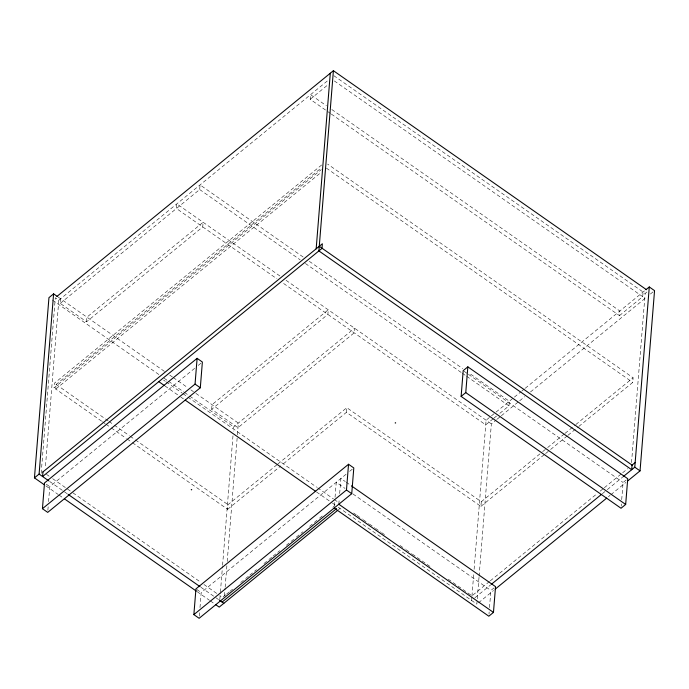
<?xml version="1.0" encoding="UTF-8"?>
<svg xmlns="http://www.w3.org/2000/svg" width="689" height="689" viewBox="0 0 689 689"><rect width="100%" height="100%" fill="white"/><g stroke="black" fill="none" stroke-linecap="round" stroke-linejoin="round"><path stroke-width="0.52" stroke-dasharray="3.44 2.58" d="M41.168 473.377L55.301 297.777L58.806 300.232L45.285 468.331M86.556 321.797L86.926 317.164L203.117 222.28L202.747 226.914L86.556 321.797L60.244 303.393L60.615 298.759M101.602 421.143L55.757 389.078L56.136 384.445L320.91 168.237M47.877 510.239L48.221 505.941M48.566 501.652L49.772 486.632L194.909 368.115M60.244 303.393L199.681 189.535L200.051 184.902L303.143 257.014M211.669 409.318L212.04 404.676L328.24 309.8L327.869 314.434L211.669 409.318L237.981 427.714L354.172 332.839L354.551 328.205L233.709 426.879L233.356 431.168M199.302 616.155L199.646 611.866M199.991 607.577L201.197 592.557L346.343 474.041M219.808 599.594L220.325 593.16M220.411 592.084L222.487 566.341M222.573 565.264L233.011 435.457M132.452 442.726L227.654 509.317L228.025 504.684L277.03 464.662M224.459 595.804L225.062 588.294M225.148 587.217L226.87 565.764M227.215 561.475L237.317 435.956M237.404 434.88L238.351 423.08L194.367 392.317M330.462 113.47L310.188 99.294L310.567 94.66L326.422 105.753M334.346 505.881L334.69 501.592M335.035 497.303L336.249 482.283L345.034 488.432M338.824 504.236L339.255 498.87M339.686 493.505L340.891 478.485L345.284 481.559M346.429 412.323L346.8 407.69L481.275 501.756L480.905 506.389L346.429 412.323L281.637 465.23M471.853 597.234L471.595 600.446L474.101 598.405M471.939 596.157L473.756 573.627M474.101 569.338L486.098 420.221L495.253 412.737M479.019 577.313L476.857 604.132L338.29 507.207M479.105 576.237L491.36 423.899L496.356 419.816M488.992 614.054L489.164 611.91M489.509 607.62L490.887 590.456L493.987 587.924M499.835 413.331L508.964 405.881L509.335 401.239L468.804 372.887M331.34 114.081L619.48 315.631L619.85 310.997L331.71 109.448M621.194 506.105L621.366 503.96M621.711 499.663L623.097 482.498L626.189 479.975M578.803 426.448L632.735 382.412L633.105 377.779L327.619 164.094M619.48 315.631L642.716 296.658L643.087 292.024M631.529 462.629L645.137 293.454L647.462 291.559M58.806 300.232L327.998 80.424M310.188 99.294L328.455 84.385M321.66 164.972L54.379 383.222L54.009 387.855L321.281 169.606M55.757 389.078L321.375 172.19M198.234 365.411L202.377 362.026M277.856 463.99L346.8 407.69M227.654 509.317L280.811 465.91M349.659 471.336L353.801 467.943M225.794 594.736L222.469 597.449L219.825 595.597M226.621 594.064L229.11 592.032M229.937 591.351L233.261 588.639M240.728 582.541L244.879 579.148M245.706 578.476L249.03 575.763M249.857 575.082L256.497 569.665M263.973 563.568L268.116 560.174M268.951 559.494L272.267 556.79M273.102 556.109L279.743 550.683M286.374 545.266L295.503 537.808M296.339 537.136L302.979 531.71M309.619 526.293L318.749 518.834M319.575 518.154L322.9 515.45M332.856 507.311L334.518 505.959M338.385 509.782L340.047 508.43M496.054 412.082L513.572 397.786M514.407 397.105L521.065 391.662M521.9 390.982L524.398 388.949M525.233 388.269L645.128 290.362M493.195 418.757L485.728 424.855L282.18 282.473M494.022 418.077L496.511 416.044M497.191 419.145L500.515 416.423M501.351 415.743L518.834 401.463M519.67 400.783L524.665 396.709M530.496 391.946L647.057 296.761M650.39 294.048L654.55 290.646M481.275 501.756L541.838 452.303M542.674 451.622L546.816 448.238M547.652 447.557L564.239 434.01M565.075 433.329L575.031 425.199M575.858 424.519L633.105 377.779M480.905 506.389L544.784 454.223M545.619 453.543L549.762 450.158M550.597 449.478L567.185 435.93M568.02 435.25L577.976 427.128M489.457 581.533L471.974 595.813L448.289 579.251M490.284 580.853L596.863 493.832M600.188 491.111L603.521 488.398M604.356 487.717L621.84 473.438M622.675 472.757L627.67 468.675M474.928 597.725L490.775 584.789M602.315 493.712L606.673 490.146M607.31 489.629L622.52 477.21M478.528 602.772L493.513 590.533M608.413 496.709L610.075 495.348M610.91 494.668L625.896 482.429M333.803 75.678L645.137 293.454M334.311 80.932L642.716 296.658M326.371 168.116L632.735 382.412M309.309 261.329L462.638 368.572M464.067 371.268L467.581 373.722M468.46 374.334L623.097 482.498M199.681 189.535L300.128 259.796M305.416 263.499L461.38 372.594M462.259 373.214L465.79 375.677M466.668 376.289L508.964 405.881M279.906 275.988L176.815 203.875L176.436 208.509L276.892 278.778M286.073 280.302L491.36 423.899M346.162 482.179L350.563 485.245M352.94 493.961L490.887 590.456M57.997 296.925L164.447 371.388M169.727 375.083L172.371 376.926M173.249 377.546L187.322 387.39M190.844 389.853L193.48 391.697M52.467 300.103L158.926 374.566M164.206 378.261L167.72 380.724M168.598 381.336L183.558 391.8M184.437 392.411L188.838 395.495M189.716 396.106L233.709 426.879M163.577 380.095L165.334 381.327M166.213 381.939L182.051 393.014M182.929 393.634L316.664 487.183M317.543 487.795L333.381 498.87M334.26 499.491L338.661 502.565M353.578 512.995L356.204 514.838M357.083 515.45L362.345 519.136M363.224 519.747L368.486 523.425M369.364 524.036L374.627 527.722M375.496 528.334L380.759 532.011M381.637 532.631L385.151 535.086M400.059 545.507L405.321 549.193M406.191 549.805L411.454 553.482M412.332 554.102L431.624 567.598M164.972 385.961L179.95 396.442M180.828 397.062L183.472 398.905M316.518 491.972L331.504 502.453M332.382 503.065L335.026 504.916M56.136 384.445L108.139 420.824M109.026 421.444L113.427 424.527M114.314 425.139L129.299 435.62M130.178 436.24L134.588 439.324M135.466 439.935L228.025 504.684M102.48 421.763L105.124 423.606M106.003 424.226L110.412 427.309M111.291 427.929L126.276 438.411M127.164 439.022L131.565 442.105M46.499 474.359L49.134 476.202M52.657 478.666L72.009 492.204M72.896 492.824L200.473 582.059M203.987 584.522L218.947 594.986M49.642 481.456L67.255 493.772M200.973 587.312L218.577 599.619M46.266 484.178L49.772 486.632M196.813 589.491L201.197 592.557M45.887 485.874L58.203 494.487M59.082 495.107L62.604 497.57M197.209 591.722L209.525 600.334M210.403 600.954L214.804 604.029M191.447 489.336L190.931 489.758L191.516 490.163L192.033 489.741L191.447 489.336M395.365 422.538L394.849 422.96L395.434 423.373L395.951 422.951L395.365 422.538"/><path stroke-width="1.03" d="M44.13 484.643L34.45 477.873L48.953 297.648L53.596 293.85L57.118 296.313M34.45 477.873L39.101 474.075L53.596 293.85M42.976 471.896L42.606 476.53L321.996 248.393L322.366 243.76L42.839 472.008M42.442 508.697L44.509 482.955L197.114 358.34L202.377 362.026L200.31 387.769L47.705 512.383L42.442 508.697L195.047 384.092L197.114 358.34M193.867 614.622L195.943 588.88L348.539 464.265L353.801 467.943L351.734 493.694L199.13 618.3L193.867 614.622L346.472 490.008L348.539 464.265M316.165 248.824L330.298 73.223M646.471 289.69L333.398 70.7L318.895 250.925L631.692 469.726L632.063 465.092M461.122 396.399L463.189 370.648L467.84 366.858L627.739 478.709L625.672 504.451L621.022 508.249L461.122 396.399L465.764 392.601L467.84 366.858M334.174 508.034L488.82 616.199L493.462 612.409L495.537 586.658L351.442 485.866M623.132 476.71L634.784 467.194L649.288 286.96L654.55 290.646L640.047 470.871L627.558 481.068M56.963 296.416L333.398 70.7M222.099 602.083L336.637 508.56M337.558 510.463L219.205 607.104L215.683 604.649M645.955 289.681L649.288 286.96M631.83 465.282L635.163 462.56M491.576 584.134L601.48 494.392M495.176 589.173L606.742 498.069M319.265 246.292L632.347 465.29M634.784 467.194L640.047 470.871M465.764 392.601L625.672 504.451M195.047 384.092L200.31 387.769M346.472 490.008L351.734 493.694M338.824 504.236L493.462 612.409M158.806 381.654L164.085 385.349M185.238 400.137L315.64 491.36M39.101 474.075L48.773 480.844M68.125 494.383L200.094 586.692M219.455 600.231L223.847 603.314M64.361 498.793L196.331 591.11"/></g></svg>
